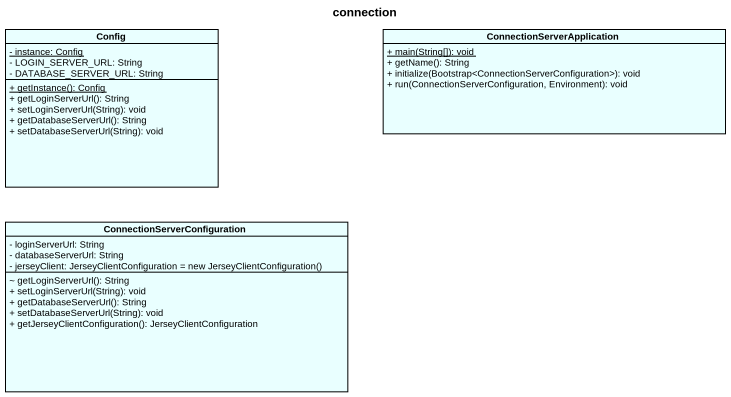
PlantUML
@startuml
title connection
hide circle
hide empty members
skinparam classAttributeIconSize 0
class Config #E9FFFF {
  {static} - instance: Config
  - LOGIN_SERVER_URL: String
  - DATABASE_SERVER_URL: String
  {static} + getInstance(): Config
  + getLoginServerUrl(): String
  + setLoginServerUrl(String): void
  + getDatabaseServerUrl(): String
  + setDatabaseServerUrl(String): void
}
class ConnectionServerApplication #E9FFFF {
  {static} + main(String[]): void
  + getName(): String
  + initialize(Bootstrap<ConnectionServerConfiguration>): void
  + run(ConnectionServerConfiguration, Environment): void
}
class "ConnectionServerConfiguration" as ConnectionServerConfiguratio #E9FFFF {
  - loginServerUrl: String
  - databaseServerUrl: String
  {field} - jerseyClient: JerseyClientConfiguration = new JerseyClientConfiguration()
  ~ getLoginServerUrl(): String
  + setLoginServerUrl(String): void
  + getDatabaseServerUrl(): String
  + setDatabaseServerUrl(String): void
  + getJerseyClientConfiguration(): JerseyClientConfiguration
}
@enduml
